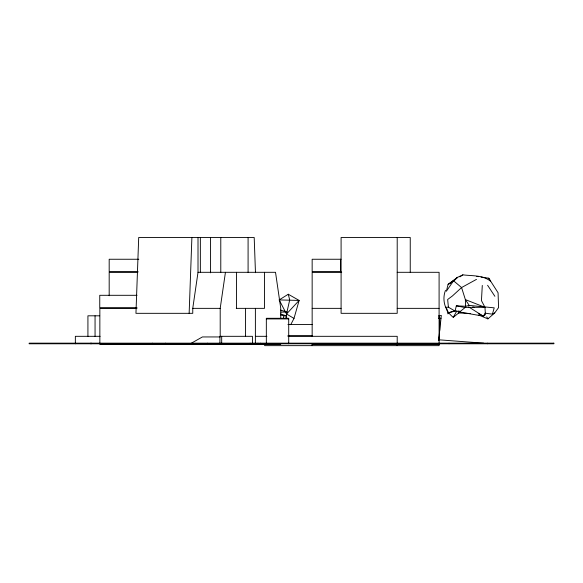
<?xml version="1.0" encoding="UTF-8"?>
<svg xmlns="http://www.w3.org/2000/svg" width="583" height="583" viewBox="0 0 583 583"><rect width="100%" height="100%" fill="white"/><g stroke="black" fill="none" stroke-linecap="round" stroke-linejoin="round"><path stroke-width="0.87" d="M189.147 313.326L191.894 237.5M482.287 285.43L481.449 300.609L484.961 307.307L485.42 314.572L483.409 316.263L478.249 313.53M438.664 340.151L441.331 315.432L438.7 315.877M285.896 318.405L286.231 315.811L280.678 313.997M438.707 340.261L439.167 336.945M255.471 272.706L254.195 237.5L138.703 237.5L135.948 313.326L192.762 313.326L192.762 308.356L198.009 272.305L198.009 237.5M220.199 336.289L220.199 308.356L225.439 272.305M283.476 318.405L283.855 315.811L286.231 315.811M445.485 290.319C441.703 300.114 445.099 310.958 453.261 317.341L459.863 312.051L479.561 315.512M290.742 324.673L294 318.405L286.515 314.011L289.7 299.954L288.264 294.24L279.184 299.924L286.515 314.011L286.661 318.435M468.601 306.869L483.409 316.263L485.034 313.188L492.409 314.15L494.216 307.839L469.206 305.412L465.598 306.279L456.336 305.827L455.053 311.089L448.757 312.707L447.912 313.902L446.775 308.669M481.055 277.042L488.743 278.193L490.492 281.13C482.498 274.936 472.31 276.058 462.88 274.855L457.582 277.311L448.094 284.358L446.374 291.23L453.545 280.787L461.576 287.55L465.365 299.604L465.598 306.279M294 318.405L299.13 300.434L288.264 294.24M453.261 317.341L456.919 310.739M478.701 315.024L487.898 318.886L494.697 312.969L498.574 307.62L498.064 292.761L488.743 278.193M286.515 314.011L299.13 300.434L279.184 299.924M454.405 280.416L457.582 277.311L452.248 281.655M449.58 283.834L450.914 282.748M445.383 307.314L448.4 307.175L455.053 311.089L459.987 311.65L465.824 306.971M459.943 276.859L462.88 274.855M448.094 284.358L453.545 280.787M191.406 343.161L202.425 336.945L220.199 336.945M476.479 279.374L461.576 287.55L452.423 295.953L447.657 299.502L448.4 307.175M492.409 314.15L494.697 312.969M448.757 312.707L453.902 311.082M458.245 312.269L459.863 312.051M439.094 317.677L439.72 317.662L439.72 330.393M469.206 305.412L465.365 299.604L484.961 307.307L464.104 307.379L456.336 305.827M138.812 259.253L109.181 259.253L109.181 271.685L138.113 271.685M341.026 259.253L312.153 259.253L312.153 271.685L341.026 271.685M137.872 272.305L109.181 272.305L109.181 295.734M198.009 272.305L275.519 272.305L280.758 308.356L280.758 318.267M341.711 272.305L312.153 272.305L312.153 336.289M397.205 272.305L439.094 272.305L439.094 345.646L264.675 345.646L264.675 343.985M137.012 295.304L99.751 295.304L99.751 307.729L137.012 307.729M136.976 308.356L99.853 308.356L99.853 344.4L280.758 344.4M192.762 308.356L220.199 308.356M236.268 308.356L264.493 308.356L264.493 272.305M312.153 308.356L341.091 308.356M397.205 308.356L439.094 308.356M280.97 312.08L287.179 312.08L280.554 310.09M99.678 315.811L87.924 315.811L87.924 336.515M438.372 318.296L441.025 318.296M266.336 318.923L288.716 318.923M287.907 324.512L312.488 324.512M287.907 335.699L312.488 335.699M100.108 336.318L75.353 336.318L75.353 343.781M255.39 336.318L266.905 336.318M287.966 336.318L397.205 336.318L397.205 343.781M312.153 344.4L439.094 344.4M470.386 313.508L458.362 312.947M438.431 339.78L483.693 343.161M476.777 276.4L478.49 276.655M472.696 306.993L474.285 307.292M280.474 314.835L283.855 315.811M458.661 310.826L459.987 311.65M487.585 285.255L494.88 296.302M486.739 316.868L487.898 318.886M439.094 315.811L439.225 317.677M487.424 343.161L487.424 343.781M449.041 343.161L449.041 343.781M410.243 272.305L410.243 237.5L341.091 237.5L341.091 313.326L397.205 313.326L397.205 237.5M397.205 343.985L397.205 345.646M340.472 259.253L340.472 271.685M312.153 343.904L312.153 345.646M288.716 343.781L288.716 318.296L266.336 318.296L266.336 343.781M260.382 343.161L260.382 343.781M257.978 343.161L257.978 343.781M255.39 308.356L255.39 344.4M252.432 343.781L252.432 336.318L219.922 336.318L219.922 343.781M250.136 343.161L250.136 343.781M248.088 237.5L248.088 272.305M245.567 308.356L245.567 336.289M236.465 272.305L236.465 308.356M221.686 336.318L221.686 343.781M220.782 237.5L220.782 272.305M210.572 237.5L210.572 272.829M207.533 343.161L207.533 343.781M200.355 237.5L200.355 272.305M165.616 343.161L165.616 343.781M152.258 343.161L152.258 343.781M95.058 315.811L95.058 336.515M91.524 343.161L91.524 343.781M90.744 343.161L90.744 343.781M553.85 343.161L29.15 343.161L29.15 343.781L553.85 343.781L553.85 343.161"/></g></svg>
